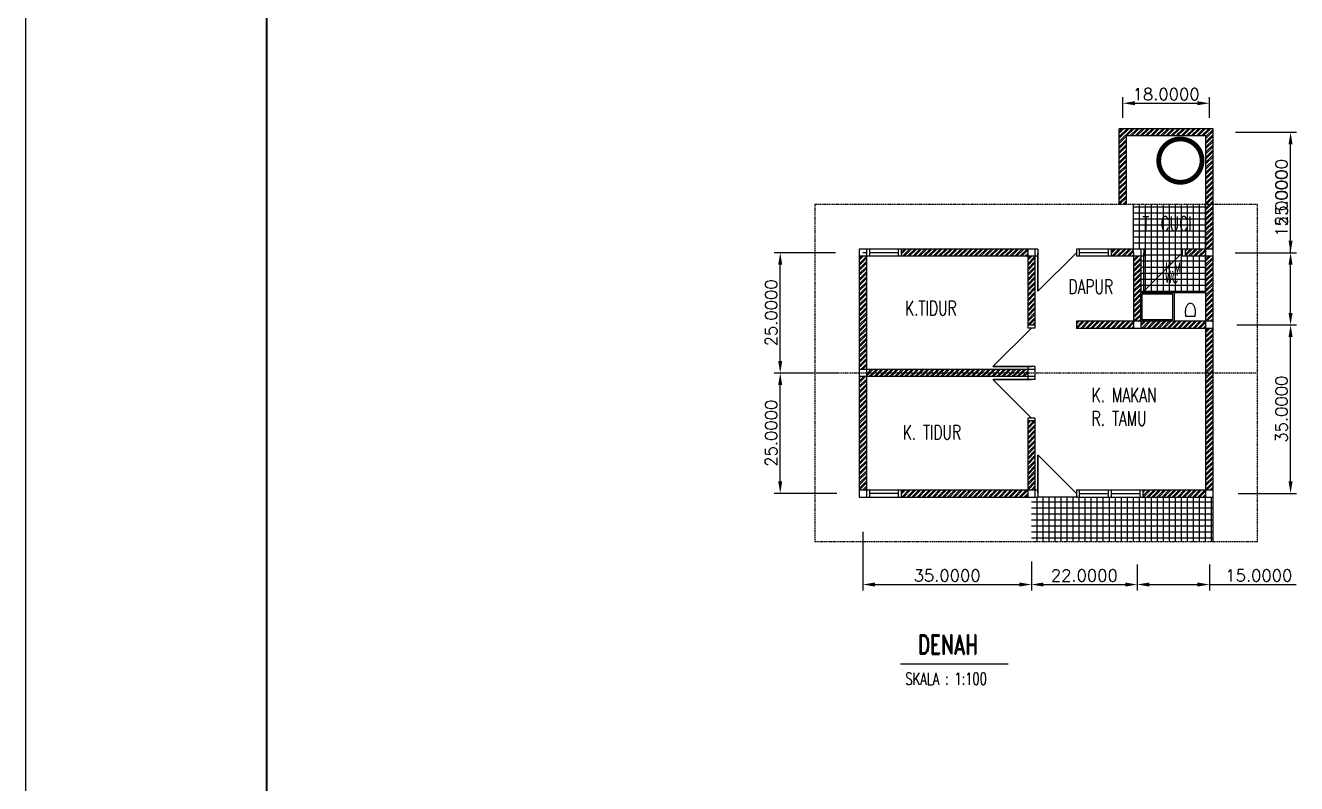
# Model space of a CAD drawing. Header units: metres. Extents: x -50 to 791, y -10 to 584.
# Drawn here: x -50.4 to 213.7, y 147.4 to 304.9 of the extents above; entities that cross this region are included whole.
import ezdxf

# ---------------------------------------------------------------- set-up
doc = ezdxf.new("R2010")
doc.units = ezdxf.units.M
doc.linetypes.add('HIDDEN', pattern=[0.375, 0.25, -0.125])
doc.layers.get('0').update_dxf_attribs({"linetype": 'CONTINUOUS'})
doc.layers.get('DEFPOINTS').update_dxf_attribs({"linetype": 'CONTINUOUS'})
for name, color, linetype in [('ARSIR', 30, 'CONTINUOUS'), ('DIM', 7, 'CONTINUOUS'), ('KOP', 7, 'CONTINUOUS'), ('PAS', 4, 'CONTINUOUS'), ('TEXT', 5, 'CONTINUOUS')]:
    doc.layers.add(name, color=color, linetype=linetype)
doc.styles.add('ROMAND', font='ROMAND.shx', dxfattribs={"width": 0.7})
doc.styles.get("Standard").update_dxf_attribs({"font": 'Simplex.shx'})
doc.dimstyles.get("Standard").update_dxf_attribs({"dimtxt": 0.18, "dimasz": 0.18, "dimexe": 0.18, "dimexo": 0.0625, "dimgap": 0.09, "dimtad": 0, "dimtih": 1, "dimtoh": 1, "dimdec": 4, "dimzin": 0, "dimdsep": 46, "dimtxsty": 'Standard', "dimcen": 0.09, "dimadec": 0, "dimazin": 0, "dimtfac": 1, "dimtdec": 4, "dimtofl": 0, "dimtmove": 0, "dimatfit": 3, "dimfxl": 1, "dimtolj": 1, "dimtzin": 0, "dimarcsym": 0})

# ---------------------------------------------------------------- blocks, each defined once
blk = doc.blocks.new('PINTU')
blk.add_line((0, 8), (8, 0))
at = {"const_width": 0.3}
blk.add_lwpolyline([(0, 0), (8, 0)], dxfattribs=at)
blk = doc.blocks.new('*X2')
at = {"color": 0}
for p, q in [((138.75, 346.58), (138.75, 354.23)), ((140, 347.83), (140, 354.23)), ((141.25, 349.08), (141.25, 354.23)), ((142.5, 350.33), (142.5, 354.23)), ((143.75, 351.58), (143.75, 354.23)), ((145, 352.83), (145, 354.23)), ((146.25, 354.08), (146.25, 354.23)), ((146.25, 345.95), (146.25, 354.08)), ((137.8, 352.5), (138.4, 352.5)), ((137.8, 351.25), (138.4, 351.25)), ((138.4, 353.75), (145.92, 353.75)), ((138.4, 352.5), (144.67, 352.5)), ((138.4, 351.25), (143.42, 351.25)), ((143.42, 351.25), (151.3, 351.25)), ((143.75, 345.95), (143.75, 351.58)), ((144.67, 352.5), (151.3, 352.5)), ((145, 345.95), (145, 352.83)), ((145.92, 353.75), (146.4, 353.75)), ((147.5, 345.95), (147.5, 353.48)), ((148.75, 345.95), (148.75, 353.48)), ((150, 345.95), (150, 353.48)), ((151.25, 345.95), (151.25, 353.48)), ((137.8, 350), (138.4, 350)), ((137.8, 348.75), (138.4, 348.75)), ((138.4, 350), (142.17, 350)), ((138.4, 348.75), (140.92, 348.75)), ((140.92, 348.75), (151.3, 348.75)), ((141.25, 345.95), (141.25, 349.08)), ((142.17, 350), (151.3, 350)), ((142.5, 345.95), (142.5, 350.33)), ((137.8, 347.5), (138.4, 347.5)), ((137.8, 346.25), (138.4, 346.25)), ((138.4, 347.5), (139.67, 347.5)), ((138.4, 346.25), (138.42, 346.25)), ((138.42, 346.25), (151.3, 346.25)), ((138.75, 345.95), (138.75, 346.58)), ((139.67, 347.5), (151.3, 347.5)), ((140, 345.95), (140, 347.83))]:
    blk.add_line(p, q, dxfattribs=at)
blk = doc.blocks.new('*X3')
at = {"color": 0}
for p, q in [((136.3, 363.75), (151.3, 363.75)), ((136.3, 362.5), (151.3, 362.5)), ((137.5, 354.98), (137.5, 364.23)), ((138.75, 354.23), (138.75, 364.23)), ((140, 354.23), (140, 364.23)), ((141.25, 354.23), (141.25, 364.23)), ((142.5, 354.23), (142.5, 364.23)), ((143.75, 354.23), (143.75, 364.23)), ((145, 354.23), (145, 364.23)), ((146.25, 354.23), (146.25, 364.23)), ((147.5, 354.98), (147.5, 364.23)), ((148.75, 354.98), (148.75, 364.23)), ((150, 354.98), (150, 364.23)), ((151.25, 354.98), (151.25, 364.23)), ((136.3, 361.25), (151.3, 361.25)), ((136.3, 360), (151.3, 360)), ((136.3, 358.75), (151.3, 358.75)), ((136.3, 357.5), (151.3, 357.5)), ((136.3, 356.25), (151.3, 356.25)), ((136.3, 355), (151.3, 355))]:
    blk.add_line(p, q, dxfattribs=at)
blk = doc.blocks.new('*X4')
at = {"color": 0}
for p, q in [((115.05, 302.5), (152.8, 302.5)), ((115.05, 301.25), (152.8, 301.25)), ((116.25, 294.23), (116.25, 303.48)), ((117.5, 294.23), (117.5, 303.48)), ((118.75, 294.23), (118.75, 303.48)), ((120, 294.23), (120, 303.48)), ((121.25, 294.23), (121.25, 303.48)), ((122.5, 294.23), (122.5, 303.48)), ((123.75, 294.23), (123.75, 303.48)), ((125, 294.23), (125, 303.48)), ((126.25, 294.23), (126.25, 303.48)), ((127.5, 294.23), (127.5, 303.48)), ((128.75, 294.23), (128.75, 303.48)), ((130, 294.23), (130, 303.48)), ((131.25, 294.23), (131.25, 303.48)), ((132.5, 294.23), (132.5, 303.48)), ((133.75, 294.23), (133.75, 303.48)), ((135, 294.23), (135, 303.48)), ((136.25, 294.23), (136.25, 303.48)), ((137.5, 294.23), (137.5, 303.48)), ((138.75, 294.23), (138.75, 303.48)), ((140, 294.23), (140, 303.48)), ((141.25, 294.23), (141.25, 303.48)), ((142.5, 294.23), (142.5, 303.48)), ((143.75, 294.23), (143.75, 303.48)), ((145, 294.23), (145, 303.48)), ((146.25, 294.23), (146.25, 303.48)), ((147.5, 294.23), (147.5, 303.48)), ((148.75, 294.23), (148.75, 303.48)), ((150, 294.23), (150, 303.48)), ((151.25, 294.23), (151.25, 303.48)), ((152.5, 294.23), (152.5, 303.48)), ((115.05, 300), (152.8, 300)), ((115.05, 298.75), (152.8, 298.75)), ((115.05, 297.5), (152.8, 297.5)), ((115.05, 296.25), (152.8, 296.25)), ((115.05, 295), (152.8, 295))]:
    blk.add_line(p, q, dxfattribs=at)
blk = doc.blocks.new('*D41')
at = {"color": 0, "linetype": 'ByBlock'}
for p, q in [((177.56, 285.69), (177.56, 289.94)), ((180.06, 288.69), (193.06, 288.69)), ((195.56, 285.69), (195.56, 289.94))]:
    blk.add_line(p, q, dxfattribs=at)
for points in [[(180.06, 289.11), (180.06, 288.28), (177.56, 288.69)], [(193.06, 289.11), (193.06, 288.28), (195.56, 288.69)]]:
    blk.add_solid(points, dxfattribs=at)
at = {"layer": 'DEFPOINTS', "color": 0, "linetype": 'ByBlock'}
for p in [(195.56, 288.69), (177.56, 285.06), (195.56, 285.06)]:
    blk.add_point(p, dxfattribs=at)
at = {"color": 0, "linetype": 'ByBlock', "insert": (186.56, 290.57), "char_height": 2.5, "attachment_point": 5}
blk.add_mtext('\\A1;18.0000', dxfattribs=at)
blk = doc.blocks.new('*D42')
at = {"color": 0, "linetype": 'ByBlock'}
for p, q in [((201.23, 242.65), (213.66, 242.65)), ((212.41, 210.15), (212.41, 240.15)), ((201.54, 207.65), (213.66, 207.65))]:
    blk.add_line(p, q, dxfattribs=at)
for points in [[(211.99, 240.15), (212.83, 240.15), (212.41, 242.65)], [(211.99, 210.15), (212.83, 210.15), (212.41, 207.65)]]:
    blk.add_solid(points, dxfattribs=at)
at = {"layer": 'DEFPOINTS', "color": 0, "linetype": 'ByBlock'}
for p in [(200.6, 242.65), (212.41, 242.65), (200.91, 207.65)]:
    blk.add_point(p, dxfattribs=at)
at = {"color": 0, "linetype": 'ByBlock', "insert": (210.53, 225.15), "char_height": 2.5, "attachment_point": 5, "rotation": 90}
blk.add_mtext('\\A1;35.0000', dxfattribs=at)
blk = doc.blocks.new('*D43')
at = {"color": 0, "linetype": 'ByBlock'}
for p, q in [((212.41, 257.65), (212.41, 275.69)), ((200.92, 257.65), (213.66, 257.65)), ((212.41, 245.15), (212.41, 255.15)), ((201.23, 242.65), (213.66, 242.65))]:
    blk.add_line(p, q, dxfattribs=at)
for points in [[(211.99, 255.15), (212.83, 255.15), (212.41, 257.65)], [(211.99, 245.15), (212.83, 245.15), (212.41, 242.65)]]:
    blk.add_solid(points, dxfattribs=at)
at = {"layer": 'DEFPOINTS', "color": 0, "linetype": 'ByBlock'}
for p in [(200.29, 257.65), (212.41, 257.65), (200.6, 242.65)]:
    blk.add_point(p, dxfattribs=at)
at = {"color": 0, "linetype": 'ByBlock', "insert": (210.53, 267.92), "char_height": 2.5, "attachment_point": 5, "rotation": 90}
blk.add_mtext('\\A1;15.0000', dxfattribs=at)
blk = doc.blocks.new('*D44')
at = {"color": 0, "linetype": 'ByBlock'}
for p, q in [((200.96, 282.65), (213.66, 282.65)), ((212.41, 260.15), (212.41, 280.15)), ((200.92, 257.65), (213.66, 257.65))]:
    blk.add_line(p, q, dxfattribs=at)
for points in [[(211.99, 280.15), (212.83, 280.15), (212.41, 282.65)], [(211.99, 260.15), (212.83, 260.15), (212.41, 257.65)]]:
    blk.add_solid(points, dxfattribs=at)
at = {"layer": 'DEFPOINTS', "color": 0, "linetype": 'ByBlock'}
for p in [(200.34, 282.65), (212.41, 282.65), (200.29, 257.65)]:
    blk.add_point(p, dxfattribs=at)
at = {"color": 0, "linetype": 'ByBlock', "insert": (210.53, 270.15), "char_height": 2.5, "attachment_point": 5, "rotation": 90}
blk.add_mtext('\\A1;25.0000', dxfattribs=at)
blk = doc.blocks.new('*D45')
at = {"color": 0, "linetype": 'ByBlock'}
for p, q in [((123.56, 199.67), (123.56, 187.47)), ((158.56, 193.48), (158.56, 187.47)), ((126.06, 188.72), (156.06, 188.72))]:
    blk.add_line(p, q, dxfattribs=at)
for points in [[(126.06, 189.14), (126.06, 188.3), (123.56, 188.72)], [(156.06, 189.14), (156.06, 188.3), (158.56, 188.72)]]:
    blk.add_solid(points, dxfattribs=at)
at = {"layer": 'DEFPOINTS', "color": 0, "linetype": 'ByBlock'}
for p in [(123.56, 200.29), (158.56, 194.1), (158.56, 188.72)]:
    blk.add_point(p, dxfattribs=at)
at = {"color": 0, "linetype": 'ByBlock', "insert": (141.06, 190.6), "char_height": 2.5, "attachment_point": 5}
blk.add_mtext('\\A1;35.0000', dxfattribs=at)
blk = doc.blocks.new('*D46')
at = {"color": 0, "linetype": 'ByBlock'}
for p, q in [((158.56, 193.48), (158.56, 187.47)), ((180.56, 192.86), (180.56, 187.47)), ((161.06, 188.72), (178.06, 188.72))]:
    blk.add_line(p, q, dxfattribs=at)
for points in [[(161.06, 189.14), (161.06, 188.3), (158.56, 188.72)], [(178.06, 189.14), (178.06, 188.3), (180.56, 188.72)]]:
    blk.add_solid(points, dxfattribs=at)
at = {"layer": 'DEFPOINTS', "color": 0, "linetype": 'ByBlock'}
for p in [(158.56, 194.1), (180.56, 193.48), (180.56, 188.72)]:
    blk.add_point(p, dxfattribs=at)
at = {"color": 0, "linetype": 'ByBlock', "insert": (169.56, 190.6), "char_height": 2.5, "attachment_point": 5}
blk.add_mtext('\\A1;22.0000', dxfattribs=at)
blk = doc.blocks.new('*D47')
at = {"color": 0, "linetype": 'ByBlock'}
for p, q in [((180.56, 192.86), (180.56, 187.47)), ((195.56, 192.86), (195.56, 187.47)), ((183.06, 188.72), (193.06, 188.72)), ((195.56, 188.72), (213.59, 188.72))]:
    blk.add_line(p, q, dxfattribs=at)
for points in [[(183.06, 189.14), (183.06, 188.3), (180.56, 188.72)], [(193.06, 189.14), (193.06, 188.3), (195.56, 188.72)]]:
    blk.add_solid(points, dxfattribs=at)
at = {"layer": 'DEFPOINTS', "color": 0, "linetype": 'ByBlock'}
for p in [(180.56, 193.48), (195.56, 193.48), (195.56, 188.72)]:
    blk.add_point(p, dxfattribs=at)
at = {"color": 0, "linetype": 'ByBlock', "insert": (205.82, 190.6), "char_height": 2.5, "attachment_point": 5}
blk.add_mtext('\\A1;15.0000', dxfattribs=at)
blk = doc.blocks.new('*D48')
at = {"color": 0, "linetype": 'ByBlock'}
for p, q in [((118.16, 232.65), (105.13, 232.65)), ((106.38, 210.15), (106.38, 230.15)), ((118.16, 207.65), (105.13, 207.65))]:
    blk.add_line(p, q, dxfattribs=at)
for points in [[(105.97, 230.15), (106.8, 230.15), (106.38, 232.65)], [(105.97, 210.15), (106.8, 210.15), (106.38, 207.65)]]:
    blk.add_solid(points, dxfattribs=at)
at = {"layer": 'DEFPOINTS', "color": 0, "linetype": 'ByBlock'}
for p in [(106.38, 232.65), (118.78, 232.65), (118.78, 207.65)]:
    blk.add_point(p, dxfattribs=at)
at = {"color": 0, "linetype": 'ByBlock', "insert": (104.51, 220.15), "char_height": 2.5, "attachment_point": 5, "rotation": 90}
blk.add_mtext('\\A1;25.0000', dxfattribs=at)
blk = doc.blocks.new('*D49')
at = {"color": 0, "linetype": 'ByBlock'}
for p, q in [((117.85, 257.65), (105.13, 257.65)), ((106.38, 235.15), (106.38, 255.15)), ((118.16, 232.65), (105.13, 232.65))]:
    blk.add_line(p, q, dxfattribs=at)
for points in [[(105.97, 255.15), (106.8, 255.15), (106.38, 257.65)], [(105.97, 235.15), (106.8, 235.15), (106.38, 232.65)]]:
    blk.add_solid(points, dxfattribs=at)
at = {"layer": 'DEFPOINTS', "color": 0, "linetype": 'ByBlock'}
for p in [(106.38, 257.65), (118.47, 257.65), (118.78, 232.65)]:
    blk.add_point(p, dxfattribs=at)
at = {"color": 0, "linetype": 'ByBlock', "insert": (104.51, 245.15), "char_height": 2.5, "attachment_point": 5, "rotation": 90}
blk.add_mtext('\\A1;25.0000', dxfattribs=at)
blk = doc.blocks.new('*X17')
at = {"color": 0}
for p, q in [((133.3, 249.97), (135.98, 252.65)), ((133.3, 251.03), (134.92, 252.65)), ((133.3, 252.09), (133.86, 252.65)), ((133.3, 250.68), (135.27, 252.65)), ((133.3, 251.74), (134.21, 252.65)), ((133.3, 249.61), (134.8, 251.11)), ((134.83, 251.15), (136.33, 252.65)), ((135.54, 251.15), (137.04, 252.65)), ((135.89, 251.15), (137.39, 252.65)), ((136.6, 251.15), (138.1, 252.65)), ((136.95, 251.15), (138.45, 252.65)), ((137.66, 251.15), (139.16, 252.65)), ((138.01, 251.15), (139.51, 252.65)), ((138.72, 251.15), (140.22, 252.65)), ((139.07, 251.15), (140.57, 252.65)), ((139.78, 251.15), (141.28, 252.65)), ((140.13, 251.15), (141.63, 252.65)), ((140.84, 251.15), (142.34, 252.65)), ((141.19, 251.15), (142.69, 252.65)), ((141.9, 251.15), (143.4, 252.65)), ((142.26, 251.15), (143.76, 252.65)), ((142.96, 251.15), (144.46, 252.65)), ((143.32, 251.15), (144.82, 252.65)), ((144.02, 251.15), (145.52, 252.65)), ((144.38, 251.15), (145.88, 252.65)), ((145.08, 251.15), (146.58, 252.65)), ((145.44, 251.15), (146.94, 252.65)), ((146.14, 251.15), (147.64, 252.65)), ((146.5, 251.15), (148, 252.65)), ((147.2, 251.15), (148.7, 252.65)), ((147.56, 251.15), (149.06, 252.65)), ((148.27, 251.15), (149.77, 252.65)), ((148.62, 251.15), (150.12, 252.65)), ((149.33, 251.15), (150.83, 252.65)), ((149.68, 251.15), (151.18, 252.65)), ((150.39, 251.15), (151.89, 252.65)), ((150.74, 251.15), (152.24, 252.65)), ((151.3, 251), (152.8, 252.5)), ((151.3, 250.64), (152.8, 252.14)), ((151.3, 249.94), (152.8, 251.44)), ((151.3, 249.58), (152.8, 251.08)), ((133.3, 248.91), (134.8, 250.41)), ((133.3, 248.55), (134.8, 250.05)), ((133.3, 247.85), (134.8, 249.35)), ((133.3, 247.49), (134.8, 248.99)), ((133.3, 246.79), (134.8, 248.29)), ((151.3, 248.88), (152.8, 250.38)), ((151.3, 248.52), (152.8, 250.02)), ((151.3, 247.82), (152.8, 249.32)), ((151.3, 247.46), (152.8, 248.96)), ((151.3, 246.76), (152.8, 248.26)), ((133.3, 246.43), (134.8, 247.93)), ((133.3, 245.73), (134.8, 247.23)), ((133.3, 245.37), (134.8, 246.87)), ((133.3, 244.66), (134.8, 246.16)), ((133.3, 244.31), (134.8, 245.81)), ((151.3, 246.4), (152.8, 247.9)), ((151.3, 245.69), (152.8, 247.19)), ((151.3, 245.34), (152.8, 246.84)), ((151.3, 244.63), (152.8, 246.13)), ((151.3, 244.28), (152.8, 245.78)), ((133.3, 243.6), (134.8, 245.1)), ((133.3, 243.25), (134.8, 244.75)), ((133.3, 242.54), (134.8, 244.04)), ((133.3, 242.19), (134.8, 243.69)), ((133.3, 241.48), (134.8, 242.98)), ((151.3, 243.57), (152.8, 245.07)), ((151.3, 243.22), (152.8, 244.72)), ((151.3, 242.51), (152.8, 244.01)), ((151.3, 242.16), (152.8, 243.66)), ((133.3, 241.13), (134.8, 242.63)), ((133.3, 240.42), (134.8, 241.92)), ((133.3, 240.07), (134.8, 241.57)), ((133.3, 239.36), (134.8, 240.86)), ((133.3, 239.01), (134.8, 240.51)), ((151.3, 241.45), (152.8, 242.95)), ((151.3, 241.1), (152.8, 242.6)), ((151.3, 240.39), (152.8, 241.89)), ((151.3, 240.04), (152.8, 241.54)), ((151.3, 239.33), (152.8, 240.83)), ((151.3, 238.98), (152.8, 240.48)), ((133.3, 238.3), (134.8, 239.8)), ((133.3, 237.95), (134.8, 239.45)), ((133.3, 237.24), (134.8, 238.74)), ((133.31, 236.9), (134.8, 238.39)), ((151.3, 238.27), (152.8, 239.77)), ((151.3, 237.92), (152.8, 239.42)), ((151.3, 237.21), (152.8, 238.71)), ((151.34, 236.9), (152.8, 238.36)), ((134.02, 236.9), (134.8, 237.68)), ((134.37, 236.9), (134.8, 237.33)), ((152.05, 236.9), (152.8, 237.65)), ((152.4, 236.9), (152.8, 237.29))]:
    blk.add_line(p, q, dxfattribs=at)
blk = doc.blocks.new('*X18')
at = {"color": 0}
for p, q in [((151.3, 236.15), (152.05, 236.9)), ((151.3, 235.79), (152.4, 236.9)), ((151.3, 236.86), (151.34, 236.9)), ((151.3, 235.09), (152.8, 236.59)), ((151.3, 234.73), (152.8, 236.23)), ((151.3, 234.03), (152.8, 235.53)), ((151.3, 233.67), (152.8, 235.17)), ((151.3, 232.97), (152.8, 234.47)), ((151.3, 232.61), (152.8, 234.11)), ((151.3, 231.91), (152.8, 233.41)), ((151.3, 231.55), (152.8, 233.05)), ((151.3, 230.85), (152.8, 232.35)), ((151.3, 230.49), (152.8, 231.99)), ((151.3, 229.78), (152.8, 231.28)), ((151.3, 229.43), (152.8, 230.93)), ((151.3, 228.72), (152.8, 230.22)), ((151.3, 228.37), (152.8, 229.87)), ((147, 227.61), (147.04, 227.65)), ((147, 226.55), (148.1, 227.65)), ((147, 227.25), (147.39, 227.65)), ((147, 226.19), (148.45, 227.65)), ((147.66, 226.15), (149.16, 227.65)), ((148.01, 226.15), (149.51, 227.65)), ((148.72, 226.15), (150.22, 227.65)), ((149.07, 226.15), (150.57, 227.65)), ((149.78, 226.15), (151.28, 227.65)), ((150.14, 226.15), (151.3, 227.31)), ((151.3, 227.66), (152.8, 229.16)), ((151.64, 227.65), (152.8, 228.81)), ((152.34, 227.65), (152.8, 228.1)), ((152.7, 227.65), (152.8, 227.75)), ((150.84, 226.15), (151.3, 226.6)), ((151.2, 226.15), (151.3, 226.25))]:
    blk.add_line(p, q, dxfattribs=at)
blk = doc.blocks.new('*X19')
at = {"color": 0}
for p, q in [((131.6, 227.06), (132.19, 227.65)), ((131.6, 226.7), (132.54, 227.65)), ((131.75, 226.15), (133.25, 227.65)), ((132.1, 226.15), (133.6, 227.65)), ((132.81, 226.15), (134.31, 227.65)), ((133.16, 226.15), (134.66, 227.65)), ((133.87, 226.15), (135.37, 227.65)), ((134.23, 226.15), (135.73, 227.65)), ((134.93, 226.15), (136.3, 227.51)), ((135.29, 226.15), (136.3, 227.16)), ((135.99, 226.15), (136.3, 226.45)), ((136.3, 225.39), (137.05, 226.15)), ((136.3, 225.04), (137.41, 226.15)), ((136.3, 226.1), (136.35, 226.15)), ((136.3, 224.33), (137.8, 225.83)), ((136.3, 223.98), (137.8, 225.48)), ((136.3, 223.27), (137.8, 224.77)), ((151.3, 225.54), (151.9, 226.15)), ((151.3, 225.19), (152.26, 226.15)), ((151.3, 224.48), (152.8, 225.98)), ((151.3, 224.13), (152.8, 225.63)), ((151.3, 223.42), (152.8, 224.92)), ((151.3, 223.07), (152.8, 224.57)), ((136.3, 222.92), (137.8, 224.42)), ((136.3, 222.21), (137.8, 223.71)), ((136.3, 221.86), (137.8, 223.36)), ((136.3, 221.15), (137.8, 222.65)), ((136.3, 220.79), (137.8, 222.29)), ((151.3, 222.36), (152.8, 223.86)), ((151.3, 222.01), (152.8, 223.51)), ((151.3, 221.3), (152.8, 222.8)), ((151.3, 220.95), (152.8, 222.45)), ((136.3, 220.09), (137.8, 221.59)), ((136.3, 219.73), (137.8, 221.23)), ((136.3, 219.03), (137.8, 220.53)), ((136.3, 218.67), (137.8, 220.17)), ((136.3, 217.97), (137.8, 219.47)), ((151.3, 220.24), (152.8, 221.74)), ((151.3, 219.89), (152.8, 221.39)), ((151.3, 219.18), (152.8, 220.68)), ((151.3, 218.82), (152.8, 220.32)), ((151.3, 218.12), (152.8, 219.62)), ((151.3, 217.76), (152.8, 219.26)), ((136.3, 217.61), (137.8, 219.11)), ((136.3, 216.91), (137.8, 218.41)), ((136.3, 216.55), (137.8, 218.05)), ((136.3, 215.85), (137.8, 217.35)), ((136.3, 215.49), (137.8, 216.99)), ((151.3, 217.06), (152.8, 218.56)), ((151.3, 216.7), (152.8, 218.2)), ((151.3, 216), (152.8, 217.5)), ((151.3, 215.64), (152.8, 217.14)), ((136.3, 214.78), (137.8, 216.28)), ((136.3, 214.43), (137.8, 215.93)), ((136.3, 213.72), (137.8, 215.22)), ((136.3, 213.37), (137.8, 214.87)), ((136.3, 212.66), (137.8, 214.16)), ((151.3, 214.94), (152.8, 216.44)), ((151.3, 214.58), (152.8, 216.08)), ((151.3, 213.87), (152.8, 215.37)), ((151.3, 213.52), (152.8, 215.02)), ((151.3, 212.81), (152.8, 214.31)), ((151.48, 212.65), (152.8, 213.96)), ((124.4, 211.37), (125.68, 212.65)), ((124.4, 212.43), (124.61, 212.65)), ((124.4, 212.08), (124.97, 212.65)), ((124.53, 211.15), (126.03, 212.65)), ((125.24, 211.15), (126.74, 212.65)), ((125.59, 211.15), (127.09, 212.65)), ((126.3, 211.15), (127.8, 212.65)), ((126.65, 211.15), (128.15, 212.65)), ((127.36, 211.15), (128.86, 212.65)), ((127.71, 211.15), (129.21, 212.65)), ((128.42, 211.15), (129.92, 212.65)), ((128.77, 211.15), (130.27, 212.65)), ((129.48, 211.15), (130.98, 212.65)), ((129.83, 211.15), (131.33, 212.65)), ((130.54, 211.15), (132.04, 212.65)), ((130.89, 211.15), (132.39, 212.65)), ((131.6, 211.15), (133.1, 212.65)), ((131.95, 211.15), (133.45, 212.65)), ((132.66, 211.15), (134.16, 212.65)), ((133.01, 211.15), (134.51, 212.65)), ((133.72, 211.15), (135.22, 212.65)), ((134.07, 211.15), (135.57, 212.65)), ((134.78, 211.15), (136.28, 212.65)), ((135.14, 211.15), (136.3, 212.31)), ((135.84, 211.15), (136.3, 211.6)), ((136.64, 212.65), (137.8, 213.81)), ((137.34, 212.65), (137.8, 213.1)), ((137.7, 212.65), (137.8, 212.75)), ((137.8, 212.04), (138.4, 212.65)), ((137.8, 211.69), (138.76, 212.65)), ((137.96, 211.15), (139.46, 212.65)), ((138.32, 211.15), (139.82, 212.65)), ((139.02, 211.15), (140.52, 212.65)), ((139.38, 211.15), (140.88, 212.65)), ((140.09, 211.15), (141.59, 212.65)), ((140.44, 211.15), (141.94, 212.65)), ((141.15, 211.15), (142.65, 212.65)), ((141.5, 211.15), (143, 212.65)), ((142.21, 211.15), (143.71, 212.65)), ((142.56, 211.15), (144.06, 212.65)), ((143.27, 211.15), (144.77, 212.65)), ((143.62, 211.15), (145.12, 212.65)), ((144.33, 211.15), (145.83, 212.65)), ((144.68, 211.15), (146.18, 212.65)), ((145.39, 211.15), (146.89, 212.65)), ((145.74, 211.15), (147.24, 212.65)), ((146.45, 211.15), (147.95, 212.65)), ((146.8, 211.15), (148.3, 212.65)), ((147.51, 211.15), (149.01, 212.65)), ((147.86, 211.15), (149.36, 212.65)), ((148.57, 211.15), (150.07, 212.65)), ((148.92, 211.15), (150.42, 212.65)), ((149.63, 211.15), (151.13, 212.65)), ((149.98, 211.15), (151.3, 212.46)), ((150.69, 211.15), (151.3, 211.75)), ((151.05, 211.15), (151.3, 211.4)), ((152.19, 212.65), (152.8, 213.25)), ((152.55, 212.65), (152.8, 212.9)), ((136.2, 211.15), (136.3, 211.25))]:
    blk.add_line(p, q, dxfattribs=at)
blk = doc.blocks.new('*X20')
at = {"color": 0}
for p, q in [((151.3, 210.69), (151.75, 211.15)), ((151.3, 210.34), (152.11, 211.15)), ((151.3, 209.63), (152.8, 211.13)), ((151.3, 209.28), (152.8, 210.78)), ((151.3, 208.57), (152.8, 210.07)), ((151.3, 208.22), (152.8, 209.72)), ((151.3, 207.51), (152.8, 209.01)), ((151.3, 207.16), (152.8, 208.66)), ((151.3, 206.45), (152.8, 207.95)), ((151.3, 206.1), (152.8, 207.6)), ((151.3, 205.39), (152.8, 206.89)), ((151.3, 205.04), (152.8, 206.54)), ((151.3, 204.33), (152.8, 205.83)), ((151.3, 203.98), (152.8, 205.48)), ((151.3, 203.27), (152.8, 204.77)), ((151.3, 202.91), (152.8, 204.41)), ((151.3, 202.21), (152.8, 203.71)), ((151.34, 201.9), (152.8, 203.35)), ((151.3, 201.15), (152.05, 201.9)), ((151.3, 200.79), (152.4, 201.9)), ((151.3, 201.85), (151.34, 201.9)), ((151.3, 200.09), (152.8, 201.59)), ((151.3, 199.73), (152.8, 201.23)), ((152.05, 201.9), (152.8, 202.65)), ((152.4, 201.9), (152.8, 202.29)), ((151.3, 199.03), (152.8, 200.53)), ((151.3, 198.67), (152.8, 200.17)), ((151.3, 197.96), (152.8, 199.46)), ((151.3, 197.61), (152.8, 199.11)), ((151.3, 196.9), (152.8, 198.4)), ((151.3, 196.55), (152.8, 198.05)), ((151.3, 195.84), (152.8, 197.34)), ((151.3, 195.49), (152.8, 196.99)), ((151.3, 194.78), (152.8, 196.28)), ((151.3, 194.43), (152.8, 195.93)), ((151.3, 193.72), (152.8, 195.22)), ((151.3, 193.37), (152.8, 194.87)), ((151.3, 192.66), (152.8, 194.16)), ((151.3, 192.31), (152.8, 193.81)), ((151.3, 191.6), (152.8, 193.1)), ((151.3, 191.25), (152.8, 192.75)), ((151.3, 190.54), (152.8, 192.04)), ((151.3, 190.19), (152.8, 191.69)), ((151.3, 189.48), (152.8, 190.98)), ((151.3, 189.13), (152.8, 190.63)), ((151.3, 188.42), (152.8, 189.92)), ((151.3, 188.07), (152.8, 189.57)), ((151.3, 187.36), (152.8, 188.86)), ((151.3, 187), (152.8, 188.5)), ((151.3, 186.3), (152.8, 187.8)), ((151.3, 185.94), (152.8, 187.44)), ((151.3, 185.24), (152.8, 186.74)), ((151.3, 184.88), (152.8, 186.38)), ((151.3, 184.18), (152.8, 185.68)), ((151.3, 183.82), (152.8, 185.32)), ((151.3, 183.12), (152.8, 184.62)), ((151.3, 182.76), (152.8, 184.26)), ((151.3, 182.05), (152.8, 183.55)), ((151.3, 181.7), (152.8, 183.2)), ((151.3, 180.99), (152.8, 182.49)), ((151.3, 180.64), (152.8, 182.14)), ((151.3, 179.93), (152.8, 181.43)), ((151.3, 179.58), (152.8, 181.08)), ((151.3, 178.87), (152.8, 180.37)), ((151.3, 178.52), (152.8, 180.02)), ((151.3, 177.81), (152.8, 179.31)), ((151.49, 177.65), (152.8, 178.96)), ((152.19, 177.65), (152.8, 178.25)), ((152.55, 177.65), (152.8, 177.9))]:
    blk.add_line(p, q, dxfattribs=at)
blk = doc.blocks.new('*X21')
at = {"color": 0}
for p, q in [((138.2, 176.38), (139.47, 177.65)), ((138.2, 177.44), (138.41, 177.65)), ((138.2, 177.09), (138.76, 177.65)), ((138.32, 176.15), (139.82, 177.65)), ((139.03, 176.15), (140.53, 177.65)), ((139.38, 176.15), (140.88, 177.65)), ((140.09, 176.15), (141.59, 177.65)), ((140.44, 176.15), (141.94, 177.65)), ((141.15, 176.15), (142.65, 177.65)), ((141.5, 176.15), (143, 177.65)), ((142.21, 176.15), (143.71, 177.65)), ((142.56, 176.15), (144.06, 177.65)), ((143.27, 176.15), (144.77, 177.65)), ((143.62, 176.15), (145.12, 177.65)), ((144.33, 176.15), (145.83, 177.65)), ((144.68, 176.15), (146.18, 177.65)), ((145.39, 176.15), (146.89, 177.65)), ((145.74, 176.15), (147.24, 177.65)), ((146.45, 176.15), (147.95, 177.65)), ((146.8, 176.15), (148.3, 177.65)), ((147.51, 176.15), (149.01, 177.65)), ((147.87, 176.15), (149.37, 177.65)), ((148.57, 176.15), (150.07, 177.65)), ((148.93, 176.15), (150.43, 177.65)), ((149.63, 176.15), (151.13, 177.65)), ((149.99, 176.15), (151.3, 177.46)), ((150.69, 176.15), (151.3, 176.75)), ((151.05, 176.15), (151.3, 176.4))]:
    blk.add_line(p, q, dxfattribs=at)
blk = doc.blocks.new('*X22')
at = {"color": 0}
for p, q in [((114.3, 191.72), (114.52, 191.95)), ((114.3, 190.66), (115.58, 191.95)), ((114.3, 191.37), (114.87, 191.95)), ((114.3, 190.31), (115.8, 191.81)), ((114.3, 189.6), (115.8, 191.1)), ((114.3, 189.25), (115.8, 190.75)), ((114.3, 188.54), (115.8, 190.04)), ((114.3, 188.19), (115.8, 189.69)), ((114.3, 187.48), (115.8, 188.98)), ((114.3, 187.13), (115.8, 188.63)), ((114.3, 186.42), (115.8, 187.92)), ((114.3, 186.07), (115.8, 187.57)), ((114.3, 185.36), (115.8, 186.86)), ((114.3, 185.01), (115.8, 186.51)), ((114.3, 184.3), (115.8, 185.8)), ((114.3, 183.95), (115.8, 185.45)), ((114.3, 183.24), (115.8, 184.74)), ((114.3, 182.89), (115.8, 184.39)), ((114.3, 182.18), (115.8, 183.68)), ((114.3, 181.82), (115.8, 183.32)), ((114.3, 181.12), (115.8, 182.62)), ((114.3, 180.76), (115.8, 182.26)), ((114.3, 180.06), (115.8, 181.56)), ((114.3, 179.7), (115.8, 181.2)), ((114.3, 179), (115.8, 180.5)), ((114.3, 178.64), (115.8, 180.14)), ((88, 177.09), (88.55, 177.65)), ((88, 176.74), (88.91, 177.65)), ((88.11, 176.15), (89.61, 177.65)), ((88.47, 176.15), (89.97, 177.65)), ((89.18, 176.15), (90.68, 177.65)), ((89.53, 176.15), (91.03, 177.65)), ((90.24, 176.15), (91.74, 177.65)), ((90.59, 176.15), (92.09, 177.65)), ((91.3, 176.15), (92.8, 177.65)), ((91.65, 176.15), (93.15, 177.65)), ((92.36, 176.15), (93.86, 177.65)), ((92.71, 176.15), (94.21, 177.65)), ((93.42, 176.15), (94.92, 177.65)), ((93.77, 176.15), (95.27, 177.65)), ((94.48, 176.15), (95.98, 177.65)), ((94.83, 176.15), (96.33, 177.65)), ((95.54, 176.15), (97.04, 177.65)), ((95.89, 176.15), (97.39, 177.65)), ((96.6, 176.15), (98.1, 177.65)), ((96.95, 176.15), (98.45, 177.65)), ((97.66, 176.15), (99.16, 177.65)), ((98.01, 176.15), (99.51, 177.65)), ((98.72, 176.15), (100.22, 177.65)), ((99.07, 176.15), (100.57, 177.65)), ((99.78, 176.15), (101.28, 177.65)), ((100.14, 176.15), (101.64, 177.65)), ((100.84, 176.15), (102.34, 177.65)), ((101.2, 176.15), (102.7, 177.65)), ((101.9, 176.15), (103.4, 177.65)), ((102.26, 176.15), (103.76, 177.65)), ((102.96, 176.15), (104.46, 177.65)), ((103.32, 176.15), (104.82, 177.65)), ((104.02, 176.15), (105.52, 177.65)), ((104.38, 176.15), (105.88, 177.65)), ((105.09, 176.15), (106.59, 177.65)), ((105.44, 176.15), (106.94, 177.65)), ((106.15, 176.15), (107.65, 177.65)), ((106.5, 176.15), (108, 177.65)), ((107.21, 176.15), (108.71, 177.65)), ((107.56, 176.15), (109.06, 177.65)), ((108.27, 176.15), (109.77, 177.65)), ((108.62, 176.15), (110.12, 177.65)), ((109.33, 176.15), (110.83, 177.65)), ((109.68, 176.15), (111.18, 177.65)), ((110.39, 176.15), (111.89, 177.65)), ((110.74, 176.15), (112.24, 177.65)), ((111.45, 176.15), (112.95, 177.65)), ((111.8, 176.15), (113.3, 177.65)), ((112.51, 176.15), (114.01, 177.65)), ((112.86, 176.15), (114.3, 177.58)), ((114.3, 177.94), (115.8, 179.44)), ((114.36, 177.65), (115.8, 179.08)), ((115.07, 177.65), (115.8, 178.37)), ((115.42, 177.65), (115.8, 178.02)), ((113.57, 176.15), (114.3, 176.87)), ((113.92, 176.15), (114.3, 176.52))]:
    blk.add_line(p, q, dxfattribs=at)
blk = doc.blocks.new('*X23')
at = {"color": 0}
for p, q in [((79.3, 200.21), (80.23, 201.15)), ((79.3, 199.86), (80.59, 201.15)), ((79.3, 200.92), (79.53, 201.15)), ((80.8, 202.42), (81.03, 202.65)), ((80.8, 201.71), (80.98, 201.9)), ((80.8, 201.36), (81.34, 201.9)), ((80.98, 201.9), (81.73, 202.65)), ((81.29, 201.15), (82.04, 201.9)), ((81.34, 201.9), (82.09, 202.65)), ((81.65, 201.15), (82.4, 201.9)), ((82.04, 201.9), (82.79, 202.65)), ((82.36, 201.15), (83.11, 201.9)), ((82.4, 201.9), (83.15, 202.65)), ((82.71, 201.15), (83.46, 201.9)), ((83.11, 201.9), (83.86, 202.65)), ((83.42, 201.15), (84.17, 201.9)), ((83.46, 201.9), (84.21, 202.65)), ((83.77, 201.15), (84.52, 201.9)), ((84.17, 201.9), (84.92, 202.65)), ((84.48, 201.15), (85.23, 201.9)), ((84.52, 201.9), (85.27, 202.65)), ((84.83, 201.15), (85.58, 201.9)), ((85.23, 201.9), (85.98, 202.65)), ((85.54, 201.15), (86.29, 201.9)), ((85.58, 201.9), (86.33, 202.65)), ((85.89, 201.15), (86.64, 201.9)), ((86.29, 201.9), (87.04, 202.65)), ((86.6, 201.15), (87.35, 201.9)), ((86.64, 201.9), (87.39, 202.65)), ((86.95, 201.15), (87.7, 201.9)), ((87.35, 201.9), (88.1, 202.65)), ((87.66, 201.15), (88.41, 201.9)), ((87.7, 201.9), (88.45, 202.65)), ((88.01, 201.15), (88.76, 201.9)), ((88.41, 201.9), (89.16, 202.65)), ((88.72, 201.15), (89.47, 201.9)), ((88.76, 201.9), (89.51, 202.65)), ((89.07, 201.15), (89.82, 201.9)), ((89.47, 201.9), (90.22, 202.65)), ((89.78, 201.15), (90.53, 201.9)), ((89.82, 201.9), (90.57, 202.65)), ((90.13, 201.15), (90.88, 201.9)), ((90.53, 201.9), (91.28, 202.65)), ((90.84, 201.15), (91.59, 201.9)), ((90.88, 201.9), (91.63, 202.65)), ((91.19, 201.15), (91.94, 201.9)), ((91.59, 201.9), (92.34, 202.65)), ((91.9, 201.15), (92.65, 201.9)), ((91.94, 201.9), (92.69, 202.65)), ((92.26, 201.15), (93.01, 201.9)), ((92.65, 201.9), (93.4, 202.65)), ((92.96, 201.15), (93.71, 201.9)), ((93.01, 201.9), (93.76, 202.65)), ((93.32, 201.15), (94.07, 201.9)), ((93.71, 201.9), (94.46, 202.65)), ((94.02, 201.15), (94.77, 201.9)), ((94.07, 201.9), (94.82, 202.65)), ((94.38, 201.15), (95.13, 201.9)), ((94.77, 201.9), (95.52, 202.65)), ((95.08, 201.15), (95.83, 201.9)), ((95.13, 201.9), (95.88, 202.65)), ((95.44, 201.15), (96.19, 201.9)), ((95.83, 201.9), (96.58, 202.65)), ((96.14, 201.15), (96.89, 201.9)), ((96.19, 201.9), (96.94, 202.65)), ((96.5, 201.15), (97.25, 201.9)), ((96.89, 201.9), (97.64, 202.65)), ((97.2, 201.15), (97.95, 201.9)), ((97.25, 201.9), (98, 202.65)), ((97.56, 201.15), (98.31, 201.9)), ((97.95, 201.9), (98.7, 202.65)), ((98.27, 201.15), (99.02, 201.9)), ((98.31, 201.9), (99.06, 202.65)), ((98.62, 201.15), (99.37, 201.9)), ((99.02, 201.9), (99.77, 202.65)), ((99.33, 201.15), (100.08, 201.9)), ((99.37, 201.9), (100.12, 202.65)), ((99.68, 201.15), (100.43, 201.9)), ((100.08, 201.9), (100.83, 202.65)), ((100.39, 201.15), (101.14, 201.9)), ((100.43, 201.9), (101.18, 202.65)), ((100.74, 201.15), (101.49, 201.9)), ((101.14, 201.9), (101.89, 202.65)), ((101.45, 201.15), (102.2, 201.9)), ((101.49, 201.9), (102.24, 202.65)), ((101.8, 201.15), (102.55, 201.9)), ((102.2, 201.9), (102.95, 202.65)), ((102.51, 201.15), (103.26, 201.9)), ((102.55, 201.9), (103.3, 202.65)), ((102.86, 201.15), (103.61, 201.9)), ((103.26, 201.9), (104.01, 202.65)), ((103.57, 201.15), (104.32, 201.9)), ((103.61, 201.9), (104.36, 202.65)), ((103.92, 201.15), (104.67, 201.9)), ((104.32, 201.9), (105.07, 202.65)), ((104.63, 201.15), (105.38, 201.9)), ((104.67, 201.9), (105.42, 202.65)), ((104.98, 201.15), (105.73, 201.9)), ((105.38, 201.9), (106.13, 202.65)), ((105.69, 201.15), (106.44, 201.9)), ((105.73, 201.9), (106.48, 202.65)), ((106.04, 201.15), (106.79, 201.9)), ((106.44, 201.9), (107.19, 202.65)), ((106.75, 201.15), (107.5, 201.9)), ((106.79, 201.9), (107.54, 202.65)), ((107.1, 201.15), (107.85, 201.9)), ((107.5, 201.9), (108.25, 202.65)), ((107.81, 201.15), (108.56, 201.9)), ((107.85, 201.9), (108.6, 202.65)), ((108.16, 201.15), (108.91, 201.9)), ((108.56, 201.9), (109.31, 202.65)), ((108.87, 201.15), (109.62, 201.9)), ((108.91, 201.9), (109.66, 202.65)), ((109.23, 201.15), (109.98, 201.9)), ((109.62, 201.9), (110.37, 202.65)), ((109.93, 201.15), (110.68, 201.9)), ((109.98, 201.9), (110.73, 202.65)), ((110.29, 201.15), (111.04, 201.9)), ((110.68, 201.9), (111.43, 202.65)), ((110.99, 201.15), (111.74, 201.9)), ((111.04, 201.9), (111.79, 202.65)), ((111.35, 201.15), (112.1, 201.9)), ((111.74, 201.9), (112.49, 202.65)), ((112.05, 201.15), (112.8, 201.9)), ((112.1, 201.9), (112.85, 202.65)), ((112.41, 201.15), (113.16, 201.9)), ((112.8, 201.9), (113.55, 202.65)), ((113.11, 201.15), (113.86, 201.9)), ((113.16, 201.9), (113.91, 202.65)), ((113.47, 201.15), (114.22, 201.9)), ((113.86, 201.9), (114.3, 202.33)), ((114.18, 201.15), (114.3, 201.27)), ((114.22, 201.9), (114.3, 201.98)), ((79.3, 199.15), (80.8, 200.65)), ((79.3, 198.8), (80.8, 200.3)), ((79.3, 198.09), (80.8, 199.59)), ((79.3, 197.74), (80.8, 199.24)), ((79.3, 197.03), (80.8, 198.53)), ((79.3, 196.68), (80.8, 198.18)), ((79.3, 195.97), (80.8, 197.47)), ((79.3, 195.61), (80.8, 197.11)), ((79.3, 194.91), (80.8, 196.41)), ((79.3, 194.55), (80.8, 196.05)), ((79.3, 193.85), (80.8, 195.35)), ((79.3, 193.49), (80.8, 194.99)), ((79.3, 192.79), (80.8, 194.29)), ((79.3, 192.43), (80.8, 193.93)), ((79.3, 191.73), (80.8, 193.23)), ((79.3, 191.37), (80.8, 192.87)), ((79.3, 190.66), (80.8, 192.16)), ((79.3, 190.31), (80.8, 191.81)), ((79.3, 189.6), (80.8, 191.1)), ((79.3, 189.25), (80.8, 190.75)), ((79.3, 188.54), (80.8, 190.04)), ((79.3, 188.19), (80.8, 189.69)), ((79.3, 187.48), (80.8, 188.98)), ((79.3, 187.13), (80.8, 188.63)), ((79.3, 186.42), (80.8, 187.92)), ((79.3, 186.07), (80.8, 187.57)), ((79.3, 185.36), (80.8, 186.86)), ((79.3, 185.01), (80.8, 186.51)), ((79.3, 184.3), (80.8, 185.8)), ((79.3, 183.95), (80.8, 185.45)), ((79.3, 183.24), (80.8, 184.74)), ((79.3, 182.89), (80.8, 184.39)), ((79.3, 182.18), (80.8, 183.68)), ((79.3, 181.83), (80.8, 183.33)), ((79.3, 181.12), (80.8, 182.62)), ((79.3, 180.77), (80.8, 182.27)), ((79.3, 180.06), (80.8, 181.56)), ((79.3, 179.7), (80.8, 181.2)), ((79.3, 179), (80.8, 180.5)), ((79.3, 178.64), (80.8, 180.14)), ((79.3, 177.94), (80.8, 179.44)), ((79.36, 177.65), (80.8, 179.08)), ((80.07, 177.65), (80.8, 178.38)), ((80.42, 177.65), (80.8, 178.02))]:
    blk.add_line(p, q, dxfattribs=at)
blk = doc.blocks.new('*X24')
at = {"color": 0}
for p, q in [((88, 226.94), (88.7, 227.65)), ((88, 226.59), (89.06, 227.65)), ((88, 227.65), (88, 227.65)), ((88.26, 226.15), (89.76, 227.65)), ((88.62, 226.15), (90.12, 227.65)), ((89.32, 226.15), (90.82, 227.65)), ((89.68, 226.15), (91.18, 227.65)), ((90.39, 226.15), (91.89, 227.65)), ((90.74, 226.15), (92.24, 227.65)), ((91.45, 226.15), (92.95, 227.65)), ((91.8, 226.15), (93.3, 227.65)), ((92.51, 226.15), (94.01, 227.65)), ((92.86, 226.15), (94.36, 227.65)), ((93.57, 226.15), (95.07, 227.65)), ((93.92, 226.15), (95.42, 227.65)), ((94.63, 226.15), (96.13, 227.65)), ((94.98, 226.15), (96.48, 227.65)), ((95.69, 226.15), (97.19, 227.65)), ((96.04, 226.15), (97.54, 227.65)), ((96.75, 226.15), (98.25, 227.65)), ((97.1, 226.15), (98.6, 227.65)), ((97.81, 226.15), (99.31, 227.65)), ((98.16, 226.15), (99.66, 227.65)), ((98.87, 226.15), (100.37, 227.65)), ((99.22, 226.15), (100.72, 227.65)), ((99.93, 226.15), (101.43, 227.65)), ((100.28, 226.15), (101.78, 227.65)), ((100.99, 226.15), (102.49, 227.65)), ((101.35, 226.15), (102.85, 227.65)), ((102.05, 226.15), (103.55, 227.65)), ((102.41, 226.15), (103.91, 227.65)), ((103.11, 226.15), (104.61, 227.65)), ((103.47, 226.15), (104.97, 227.65)), ((104.17, 226.15), (105.67, 227.65)), ((104.53, 226.15), (106.03, 227.65)), ((105.23, 226.15), (106.73, 227.65)), ((105.59, 226.15), (107.09, 227.65)), ((106.29, 226.15), (107.79, 227.65)), ((106.65, 226.15), (108.15, 227.65)), ((107.36, 226.15), (108.86, 227.65)), ((107.71, 226.15), (109.21, 227.65)), ((108.42, 226.15), (109.92, 227.65)), ((108.77, 226.15), (110.27, 227.65)), ((109.48, 226.15), (110.98, 227.65)), ((109.83, 226.15), (111.33, 227.65)), ((110.54, 226.15), (112.04, 227.65)), ((110.89, 226.15), (112.39, 227.65)), ((111.6, 226.15), (113.1, 227.65)), ((111.95, 226.15), (113.45, 227.65)), ((112.66, 226.15), (114.16, 227.65)), ((113.01, 226.15), (114.3, 227.43)), ((79.3, 225.67), (79.78, 226.15)), ((79.3, 225.31), (80.13, 226.15)), ((79.3, 224.61), (80.8, 226.11)), ((79.3, 224.25), (80.8, 225.75)), ((79.3, 223.55), (80.8, 225.05)), ((79.3, 223.19), (80.8, 224.69)), ((113.72, 226.15), (114.3, 226.73)), ((114.07, 226.15), (114.3, 226.37)), ((114.3, 225.66), (114.78, 226.15)), ((114.3, 225.31), (115.13, 226.15)), ((114.3, 224.6), (115.8, 226.1)), ((114.3, 224.25), (115.8, 225.75)), ((114.3, 223.54), (115.8, 225.04)), ((114.3, 223.19), (115.8, 224.69)), ((79.3, 222.48), (80.8, 223.98)), ((79.3, 222.13), (80.8, 223.63)), ((79.3, 221.42), (80.8, 222.92)), ((79.3, 221.07), (80.8, 222.57)), ((79.3, 220.36), (80.8, 221.86)), ((114.3, 222.48), (115.8, 223.98)), ((114.3, 222.13), (115.8, 223.63)), ((114.3, 221.42), (115.8, 222.92)), ((114.3, 221.07), (115.8, 222.57)), ((114.3, 220.36), (115.8, 221.86)), ((79.3, 220.01), (80.8, 221.51)), ((79.3, 219.3), (80.8, 220.8)), ((79.3, 218.95), (80.8, 220.45)), ((79.3, 218.24), (80.8, 219.74)), ((79.3, 217.89), (80.8, 219.39)), ((114.3, 220.01), (115.8, 221.51)), ((114.3, 219.3), (115.8, 220.8)), ((114.3, 218.95), (115.8, 220.45)), ((114.3, 218.24), (115.8, 219.74)), ((114.3, 217.89), (115.8, 219.39)), ((79.3, 217.18), (80.8, 218.68)), ((79.3, 216.83), (80.8, 218.33)), ((79.3, 216.12), (80.8, 217.62)), ((79.3, 215.77), (80.8, 217.27)), ((79.3, 215.06), (80.8, 216.56)), ((114.3, 217.18), (115.8, 218.68)), ((114.3, 216.83), (115.8, 218.33)), ((114.3, 216.12), (115.8, 217.62)), ((114.3, 215.77), (115.8, 217.27)), ((114.3, 215.06), (115.8, 216.56)), ((79.3, 214.71), (80.8, 216.21)), ((79.3, 214), (80.8, 215.5)), ((79.3, 213.65), (80.8, 215.15)), ((79.3, 212.94), (80.8, 214.44)), ((79.3, 212.59), (80.8, 214.09)), ((114.3, 214.7), (115.8, 216.2)), ((114.3, 214), (115.8, 215.5)), ((114.3, 213.64), (115.8, 215.14)), ((114.3, 212.94), (115.8, 214.44)), ((114.3, 212.58), (115.8, 214.08)), ((79.3, 211.88), (80.8, 213.38)), ((79.3, 211.52), (80.8, 213.02)), ((79.3, 210.82), (80.8, 212.32)), ((79.3, 210.46), (80.8, 211.96)), ((114.3, 211.88), (115.8, 213.38)), ((114.62, 211.85), (115.8, 213.02)), ((115.33, 211.85), (115.8, 212.32)), ((115.68, 211.85), (115.8, 211.96)), ((79.3, 209.76), (80.8, 211.26)), ((79.3, 209.4), (80.8, 210.9)), ((79.3, 208.7), (80.8, 210.2)), ((79.3, 208.34), (80.8, 209.84)), ((79.3, 207.64), (80.8, 209.14)), ((79.3, 207.28), (80.8, 208.78)), ((79.3, 206.57), (80.8, 208.07)), ((79.3, 206.22), (80.8, 207.72)), ((79.3, 205.51), (80.8, 207.01)), ((79.3, 205.16), (80.8, 206.66)), ((79.3, 204.45), (80.8, 205.95)), ((79.3, 204.1), (80.8, 205.6)), ((79.3, 203.39), (80.8, 204.89)), ((79.3, 203.04), (80.8, 204.54)), ((79.61, 202.65), (80.8, 203.83)), ((79.97, 202.65), (80.8, 203.48)), ((80.67, 202.65), (80.8, 202.77))]:
    blk.add_line(p, q, dxfattribs=at)

msp = doc.modelspace()

# ---------------------------------------------------------------- linework, layer by layer
at = {"linetype": 'HIDDEN'}
for p, q in [((205.55676, 267.6508), (113.55676, 267.6508)), ((113.55676, 267.6508), (113.55676, 197.6508)), ((205.55676, 197.6508), (205.55676, 267.6508)), ((205.55676, 232.6508), (113.55676, 232.6508)), ((113.55676, 197.6508), (205.55676, 197.6508))]:
    msp.add_line(p, q, dxfattribs=at)
for p, q in [((124.30676, 257.6508), (123.55676, 257.6508)), ((130.90676, 257.6508), (124.90676, 257.6508)), ((174.50676, 257.6508), (168.50676, 257.6508)), ((188.19546, 249.37746), (194.80676, 249.37746)), ((190.65129, 244.42946), (192.54121, 244.42946)), ((130.90676, 207.6508), (124.90676, 207.6508)), ((168.50676, 207.6508), (174.50676, 207.6508)), ((175.10676, 207.6508), (181.10676, 207.6508))]:
    msp.add_line(p, q)
at = {"color": 7}
for points in [[(-50.33, 584.00049, 0.2, 0.2, 0), (-50.33, -9.99951, 0.2, 0.2, 0)], [(-0.33, 574.00049, 0.4, 0.4, 0), (-0.33, 0.00049, 0.4, 0.4, 0)]]:
    msp.add_lwpolyline(points, format="xyseb", dxfattribs=at)
for points in [[(181.30676, 243.4008), (181.30676, 249.37746), (188.19546, 249.37746), (188.19546, 243.4008)], [(181.60676, 243.7008), (181.60676, 249.07746), (187.89546, 249.07746), (187.89546, 243.7008)]]:
    msp.add_lwpolyline(points, close=True)
for points in [[(192.54121, 244.42946, 0.016249569), (192.57744, 244.56148, 0.058908869), (192.66507, 245.30264, 0.058908869), (192.57744, 246.0438, 0.072484708), (192.35202, 246.60806, 0.106645087), (191.96985, 247.02889, 0.156516138), (191.59625, 247.14878, 0.156516138), (191.22265, 247.02889, 0.106645087), (190.84048, 246.60806, 0.072484708), (190.61505, 246.0438, 0.058908869), (190.52743, 245.30264, 0.058908869)], [(190.52743, 245.30264, 0.058908869), (190.61505, 244.56148, 0.016249569), (190.65129, 244.42946, 0.106645087)]]:
    msp.add_lwpolyline(points, format="xyb")
at = {"layer": 'ARSIR'}
msp.add_line((167.90676, 206.9008), (159.90676, 206.9008), dxfattribs=at)
at = {"layer": 'ARSIR', "color": 2, "const_width": 1}
msp.add_lwpolyline([(185.02066, 276.77088, 1), (194.02066, 276.77088, 1)], format="xyb", close=True, dxfattribs=at)
at = {"layer": 'KOP', "color": 18}
msp.add_line((-50.33, -9.99951), (-50.33, 584.00049), dxfattribs=at)
at = {"layer": 'KOP', "color": 7}
msp.add_lwpolyline([(-0.33, 0.00049, 0.3, 0.3, 0), (-0.33, 574.00049, 0.3, 0.3, 0)], format="xyseb", dxfattribs=at)
at = {"layer": 'PAS'}
for p, q in [((196.30676, 283.4008), (176.80676, 283.4008)), ((176.80676, 267.6508), (176.80676, 283.4008)), ((196.30676, 197.6508), (196.30676, 283.4008)), ((194.80676, 281.9008), (178.30676, 281.9008)), ((178.30676, 267.6508), (178.30676, 281.9008)), ((194.80676, 206.9008), (194.80676, 281.9008)), ((179.80676, 257.6508), (179.80676, 267.6508)), ((122.80676, 258.4008), (122.80676, 206.9008)), ((159.90676, 258.4008), (122.80676, 258.4008)), ((159.90676, 256.9008), (122.80676, 256.9008)), ((124.30676, 258.4008), (124.30676, 206.9008)), ((124.90676, 258.4008), (124.90676, 256.9008)), ((130.90676, 258.4008), (130.90676, 256.9008)), ((131.50676, 258.4008), (131.50676, 256.9008)), ((157.80676, 258.4008), (157.80676, 242.0008)), ((159.30676, 258.4008), (159.30676, 242.0008)), ((159.90676, 258.4008), (159.90676, 256.9008)), ((167.90676, 258.4008), (167.90676, 256.9008)), ((181.90676, 258.4008), (167.90676, 258.4008)), ((181.90676, 256.9008), (167.90676, 256.9008)), ((168.50676, 258.4008), (168.50676, 256.9008)), ((174.50676, 258.4008), (174.50676, 256.9008)), ((175.10676, 258.4008), (175.10676, 256.9008)), ((179.80676, 257.6508), (179.80676, 241.9008)), ((181.30676, 258.4008), (181.30676, 241.9008)), ((181.90676, 258.4008), (181.90676, 256.9008)), ((196.30676, 258.4008), (189.90676, 258.4008)), ((189.90676, 258.4008), (189.90676, 256.9008)), ((196.30676, 256.9008), (189.90676, 256.9008)), ((190.50676, 258.4008), (190.50676, 256.9008)), ((196.30676, 243.4008), (167.90676, 243.4008)), ((167.90676, 243.4008), (167.90676, 241.9008)), ((159.30676, 242.6008), (157.80676, 242.6008)), ((159.30676, 242.0008), (157.80676, 242.0008)), ((196.30676, 241.9008), (167.90676, 241.9008)), ((159.30676, 233.4008), (122.80676, 233.4008)), ((159.30676, 234.0008), (157.80676, 234.0008)), ((157.80676, 234.0008), (157.80676, 231.3008)), ((159.30676, 234.0008), (159.30676, 231.3008)), ((159.30676, 231.9008), (122.80676, 231.9008)), ((159.30676, 231.3008), (157.80676, 231.3008)), ((159.30676, 223.3008), (157.80676, 223.3008)), ((157.80676, 223.3008), (157.80676, 206.9008)), ((159.30676, 222.7008), (157.80676, 222.7008)), ((159.30676, 223.3008), (159.30676, 206.9008)), ((122.80676, 208.4008), (159.90676, 208.4008)), ((122.80676, 206.9008), (159.90676, 206.9008)), ((124.90676, 208.4008), (124.90676, 206.9008)), ((130.90676, 208.4008), (130.90676, 206.9008)), ((131.50676, 208.4008), (131.50676, 206.9008)), ((159.90676, 208.4008), (159.90676, 206.9008)), ((167.90676, 208.4008), (167.90676, 206.9008)), ((167.90676, 208.4008), (196.30676, 208.4008)), ((167.90676, 206.9008), (196.30676, 206.9008)), ((168.50676, 208.4008), (168.50676, 206.9008)), ((174.50676, 208.4008), (174.50676, 206.9008)), ((175.10676, 208.4008), (175.10676, 206.9008)), ((181.10676, 208.4008), (181.10676, 206.9008)), ((181.70676, 208.4008), (181.70676, 206.9008))]:
    msp.add_line(p, q, dxfattribs=at)
at = {"layer": 'TEXT'}
msp.add_line((131.3983, 172.24516), (153.7529, 172.24516), dxfattribs=at)

# ---------------------------------------------------------------- block references
for p, rotation in [((159.90676, 257.6508), 270), ((181.90676, 257.6508), 270), ((158.55676, 231.3008), 180)]:
    msp.add_blockref('PINTU', p, dxfattribs=dict(rotation=rotation))
at = {"xscale": -1}
msp.add_blockref('PINTU', (158.55676, 234.0008), dxfattribs=at)
at = {"xscale": -1, "rotation": 270}
msp.add_blockref('PINTU', (159.90676, 207.6508), dxfattribs=at)
at = {"layer": 'ARSIR'}
for name in ['*X17', '*X18', '*X24', '*X19', '*X20', '*X23', '*X22', '*X21']:
    msp.add_blockref(name, (43.51109, 30.75128), dxfattribs=at)
at = {"layer": 'ARSIR', "color": 7}
for name in ['*X3', '*X2', '*X4']:
    msp.add_blockref(name, (43.51109, -96.57729), dxfattribs=at)

# ---------------------------------------------------------------- texts
at = {"layer": 'TEXT', "style": 'ROMAND', "width": 0.7}
for s, height, p in [('T. CUCI', 3, (181.60359, 262.16288)), ('K.M', 2, (186.36469, 253.61522)), ('DAPUR', 3, (166.27058, 249.10505)), ('WC', 2, (186.36469, 251.41611)), ('K.TIDUR', 3, (132.32669, 244.6264)), ('K. MAKAN', 3, (171.06822, 226.57415)), ('R. TAMU', 3, (171.06822, 221.71701)), ('K. TIDUR', 3, (131.81014, 218.83747)), ('DENAH', 4, (134.98484, 174.24883)), ('SKALA : 1:100', 2.5, (132.3699, 167.90803))]:
    msp.add_text(s, height=height, dxfattribs=at).set_placement(p)

# ---------------------------------------------------------------- dimensions: what is measured, and where the dimension line sits
at = {"layer": 'DIM'}
for base, p1, p2, picture, middle in [((195.55676, 288.69453), (177.55676, 285.06059), (195.55676, 285.06059), '*D41', (186.55676, 290.56953)), ((158.55676, 188.72122), (123.55676, 200.29236), (158.55676, 194.10302), '*D45', (141.05676, 190.59622)), ((180.55676, 188.72122), (158.55676, 194.10302), (180.55676, 193.48408), '*D46', (169.55676, 190.59622)), ((195.55676, 188.72122), (180.55676, 193.48408), (195.55676, 193.48408), '*D47', (205.82462, 190.59622))]:
    dim = msp.add_linear_dim(base=base, p1=p1, p2=p2, dimstyle='Standard', override={"dimtxt": 2.5, "dimasz": 2.5, "dimexe": 1.25, "dimexo": 0.625, "dimgap": 0.625, "dimtad": 1, "dimtih": 0, "dimtoh": 0, "dimlunit": 6, "dimcen": 2.5, "dimtofl": 1}, dxfattribs=at)
    dim.commit()
    dim.dimension.update_dxf_attribs({"geometry": picture, "text_midpoint": middle})
for base, p1, p2, picture, middle in [((212.40974, 282.6508), (200.29368, 257.6508), (200.33673, 282.6508), '*D44', (210.53474, 270.1508)), ((212.40974, 257.6508), (200.60361, 242.6508), (200.29368, 257.6508), '*D43', (210.53474, 267.91866)), ((106.38422, 257.6508), (118.78151, 232.6508), (118.47158, 257.6508), '*D49', (104.50922, 245.1508)), ((212.40974, 242.6508), (200.91355, 207.6508), (200.60361, 242.6508), '*D42', (210.53474, 225.1508)), ((106.38422, 232.6508), (118.78151, 207.6508), (118.78151, 232.6508), '*D48', (104.50922, 220.1508))]:
    dim = msp.add_linear_dim(base=base, p1=p1, p2=p2, angle=90, dimstyle='Standard', override={"dimtxt": 2.5, "dimasz": 2.5, "dimexe": 1.25, "dimexo": 0.625, "dimgap": 0.625, "dimtad": 1, "dimtih": 0, "dimtoh": 0, "dimlunit": 6, "dimcen": 2.5, "dimtofl": 1}, dxfattribs=at)
    dim.commit()
    dim.dimension.update_dxf_attribs({"geometry": picture, "text_midpoint": middle})

doc.saveas('drawing.dxf')
